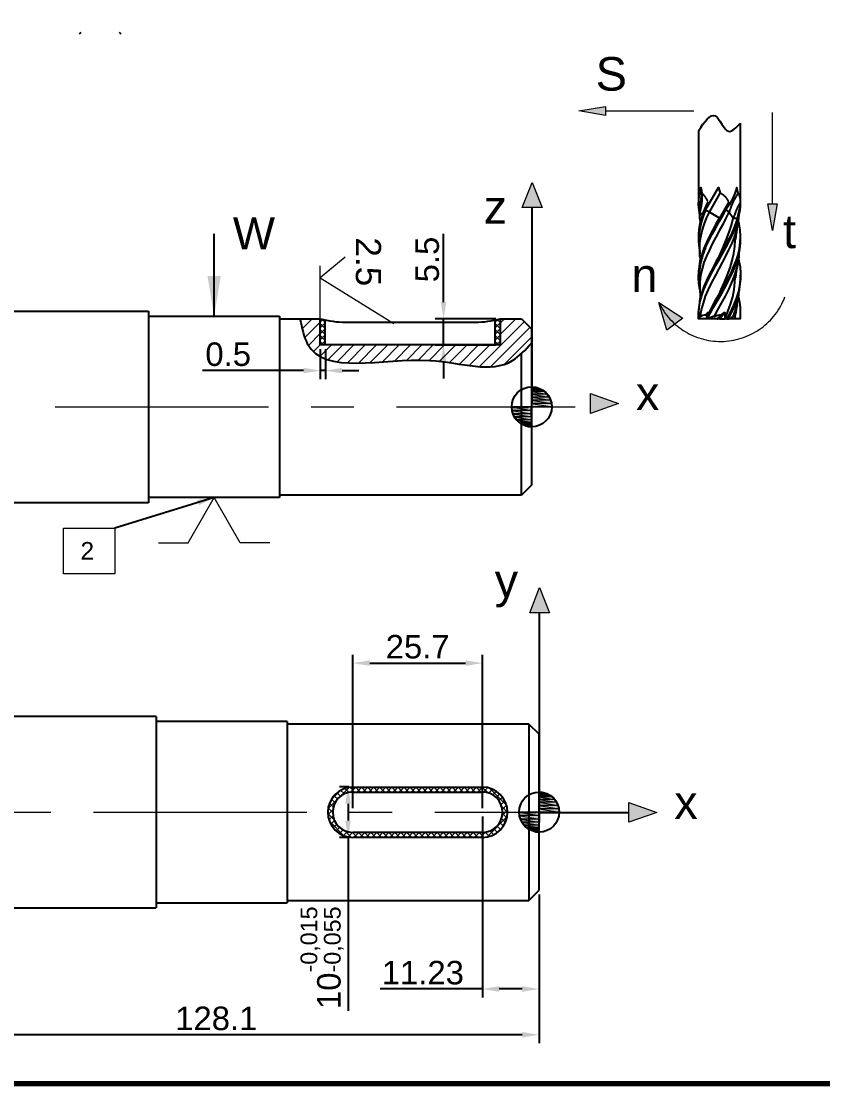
# Model space of a CAD drawing. Header units: inches. Extents: x 12 to 2456, y 1 to 1260.
# Drawn here: x 537.9 to 657.2, y 2.6 to 160.8 of the extents above; entities that cross this region are included whole.
import ezdxf

# ---------------------------------------------------------------- set-up
doc = ezdxf.new("R2010")
doc.units = ezdxf.units.IN
doc.header["$MEASUREMENT"] = 0
doc.linetypes.add('CENTER', pattern=[50.8, 31.75, -6.35, 6.35, -6.35])
for name, color, linetype, lineweight in [('Duong _dam', 7, 'Continuous', 30), ('Duong_dinh_vi', 5, 'Continuous', 15), ('Duong_manh', 3, 'Continuous', 5), ('Duong_manh @ 1', 3, 'Continuous', 5), ('Duong_tam', 3, 'CENTER', 5), ('Khung_ten', 7, 'Continuous', 30), ('Luong_du_gc', 1, 'Continuous', 5)]:
    doc.layers.add(name, color=color, linetype=linetype, lineweight=lineweight)
doc.styles.get("Standard").update_dxf_attribs({"font": 'arial.ttf'})
doc.dimstyles.new('Copy of ISO-25', dxfattribs={"dimtxt": 3.5, "dimasz": 2.5, "dimexe": 1.25, "dimexo": 0.625, "dimtad": 1, "dimtxsty": 'Standard', "dimcen": 2.5, "dimadec": 0, "dimazin": 0, "dimtfac": 1, "dimtmove": 0, "dimatfit": 3, "dimfxl": 1, "dimarcsym": 0})
doc.dimstyles.new('ISO-25', dxfattribs={"dimtxt": 3.5, "dimasz": 2.5, "dimexe": 1.25, "dimexo": 0.625, "dimtad": 1, "dimtxsty": 'Standard', "dimcen": 2.5, "dimadec": 0, "dimazin": 0, "dimtfac": 1, "dimtmove": 0, "dimatfit": 3, "dimfxl": 1, "dimarcsym": 0})
pattern_1 = [(45, (-1383.0375, 768.36925), (-0.4490128, 0.4490128), []), (135, (-1383.0375, 768.36925), (-0.4490128, -0.4490128), [])]

# ---------------------------------------------------------------- blocks, each defined once
blk = doc.blocks.new('*D40')
at = {"layer": 'Defpoints', "color": 0, "transparency": 16777216}
for p in [(582.42, 112.63), (583.17, 112.63), (582.42, 108.82)]:
    blk.add_point(p, dxfattribs=at)
at = {"layer": 'Duong_manh', "color": 0, "lineweight": -2, "transparency": 16777216}
for p, q in [((582.42, 112.01), (582.42, 107.57)), ((583.17, 112.01), (583.17, 107.57)), ((579.92, 108.82), (564.89, 108.82)), ((583.17, 108.82), (582.42, 108.82)), ((585.67, 108.82), (588.17, 108.82))]:
    blk.add_line(p, q, dxfattribs=at)
at = {"layer": 'Duong_manh', "color": 0, "transparency": 16777216}
for points in [[(579.92, 109.24), (579.92, 108.41), (582.42, 108.82)], [(585.67, 109.24), (585.67, 108.41), (583.17, 108.82)]]:
    blk.add_solid(points, dxfattribs=at)
at = {"layer": 'Duong_manh', "color": 0, "transparency": 16777216, "insert": (568.71, 111.24), "char_height": 3.5, "attachment_point": 5}
blk.add_mtext('0.5', dxfattribs=at)
blk = doc.blocks.new('*D42')
at = {"layer": 'Defpoints', "color": 0, "transparency": 16777216}
for p in [(609.2, 116.53), (600.76, 112.63), (609.2, 112.63)]:
    blk.add_point(p, dxfattribs=at)
at = {"layer": 'Duong_manh', "color": 0, "lineweight": -2, "transparency": 16777216}
for p, q in [((600.76, 119.03), (600.76, 129.18)), ((608.57, 116.53), (599.51, 116.53)), ((600.76, 112.63), (600.76, 116.53)), ((608.57, 112.63), (599.51, 112.63)), ((600.76, 110.13), (600.76, 107.63))]:
    blk.add_line(p, q, dxfattribs=at)
at = {"layer": 'Duong_manh', "color": 0, "transparency": 16777216}
for points in [[(600.34, 119.03), (601.18, 119.03), (600.76, 116.53)], [(600.34, 110.13), (601.18, 110.13), (600.76, 112.63)]]:
    blk.add_solid(points, dxfattribs=at)
at = {"layer": 'Duong_manh', "color": 0, "transparency": 16777216, "insert": (598.35, 125.36), "char_height": 3.5, "attachment_point": 5, "rotation": 90}
blk.add_mtext('5.5', dxfattribs=at)
blk = doc.blocks.new('*D43')
at = {"layer": 'Defpoints', "color": 0, "transparency": 16777216}
for p in [(606.55, 43.08), (614.98, 31.45), (606.55, 16.76)]:
    blk.add_point(p, dxfattribs=at)
at = {"layer": 'Duong_manh', "color": 0, "lineweight": -2, "transparency": 16777216}
for p, q in [((606.55, 42.45), (606.55, 15.51)), ((614.98, 30.83), (614.98, 15.51)), ((606.55, 16.76), (591.32, 16.76)), ((612.48, 16.76), (609.05, 16.76))]:
    blk.add_line(p, q, dxfattribs=at)
at = {"layer": 'Duong_manh', "color": 0, "transparency": 16777216}
for points in [[(609.05, 17.18), (609.05, 16.34), (606.55, 16.76)], [(612.48, 17.18), (612.48, 16.34), (614.98, 16.76)]]:
    blk.add_solid(points, dxfattribs=at)
at = {"layer": 'Duong_manh', "color": 0, "transparency": 16777216, "insert": (597.68, 19.17), "char_height": 3.5, "attachment_point": 5}
blk.add_mtext('11.23', dxfattribs=at)
blk = doc.blocks.new('*D44')
at = {"layer": 'Defpoints', "color": 0, "transparency": 16777216}
for p in [(518.9, 43.72), (614.98, 31.45), (518.9, 9.94)]:
    blk.add_point(p, dxfattribs=at)
at = {"layer": 'Duong_manh', "color": 0, "lineweight": -2, "transparency": 16777216}
for p, q in [((518.9, 43.1), (518.9, 8.69)), ((614.98, 30.83), (614.98, 8.69)), ((612.48, 9.94), (521.4, 9.94))]:
    blk.add_line(p, q, dxfattribs=at)
at = {"layer": 'Duong_manh', "color": 0, "transparency": 16777216}
for points in [[(521.4, 10.36), (521.4, 9.53), (518.9, 9.94)], [(612.48, 10.36), (612.48, 9.53), (614.98, 9.94)]]:
    blk.add_solid(points, dxfattribs=at)
at = {"layer": 'Duong_manh', "color": 0, "transparency": 16777216, "insert": (566.94, 12.36), "char_height": 3.5, "attachment_point": 5}
blk.add_mtext('128.1', dxfattribs=at)
blk = doc.blocks.new('*D46')
at = {"layer": 'Defpoints', "color": 0, "transparency": 16777216}
for p in [(606.55, 65.27), (587.27, 43.08), (606.55, 43.08)]:
    blk.add_point(p, dxfattribs=at)
at = {"layer": 'Duong_manh', "color": 0, "lineweight": -2, "transparency": 16777216}
for p, q in [((587.27, 43.7), (587.27, 66.52)), ((606.55, 43.7), (606.55, 66.52)), ((589.77, 65.27), (604.05, 65.27))]:
    blk.add_line(p, q, dxfattribs=at)
at = {"layer": 'Duong_manh', "color": 0, "transparency": 16777216}
for points in [[(589.77, 65.69), (589.77, 64.86), (587.27, 65.27)], [(604.05, 65.69), (604.05, 64.86), (606.55, 65.27)]]:
    blk.add_solid(points, dxfattribs=at)
at = {"layer": 'Duong_manh', "color": 0, "transparency": 16777216, "insert": (596.91, 67.69), "char_height": 3.5, "attachment_point": 5}
blk.add_mtext('25.7', dxfattribs=at)
blk = doc.blocks.new('*D1')
at = {"layer": 'Defpoints', "color": 0, "transparency": 16777216}
for p in [(587.27, 46.83), (586.55, 39.33), (587.27, 39.33)]:
    blk.add_point(p, dxfattribs=at)
at = {"layer": 'Duong_manh', "color": 0, "lineweight": -2, "transparency": 16777216}
for p, q in [((586.65, 46.83), (585.3, 46.83)), ((586.55, 44.33), (586.55, 41.83)), ((586.65, 39.33), (585.3, 39.33)), ((586.55, 39.33), (586.55, 13.53))]:
    blk.add_line(p, q, dxfattribs=at)
at = {"layer": 'Duong_manh', "color": 0, "transparency": 16777216}
for points in [[(586.13, 44.33), (586.96, 44.33), (586.55, 46.83)], [(586.13, 41.83), (586.96, 41.83), (586.55, 39.33)]]:
    blk.add_solid(points, dxfattribs=at)
at = {"layer": 'Duong_manh', "color": 0, "transparency": 16777216, "insert": (582.49, 21.41), "char_height": 3.5, "attachment_point": 5, "rotation": 90}
blk.add_mtext('10{}{\\H0.71x;\\C3;\\S-0,015^ -0,055;}', dxfattribs=at)

msp = doc.modelspace()

# ---------------------------------------------------------------- hatches: boundary and pattern name
h = msp.add_hatch(color=0)
edge = h.paths.add_edge_path()
edge.add_arc((638.803, 132.769), 0.127, 0, 360)
h = msp.add_hatch(color=0)
edge = h.paths.add_edge_path()
edge.add_arc((641.851, 125.911), 0.127, 0, 360)
h = msp.add_hatch(color=0)
edge = h.paths.add_edge_path()
edge.add_arc((641.851, 120.239), 0.127, 0, 360)
h = msp.add_hatch(color=0)
edge = h.paths.add_edge_path()
edge.add_arc((641.851, 120.239), 0.127, 0, 360)
h = msp.add_hatch(color=0)
edge = h.paths.add_edge_path()
edge.add_arc((638.76, 116.513), 0.127, 0, 360)
at = {"layer": 'Duong _dam'}
h = msp.add_hatch(color=0, dxfattribs=at)
h.dxf.hatch_style = 2
h.paths.add_polyline_path([(615.067, 76.507), (616.549, 72.782), (613.585, 72.782)])
h = msp.add_hatch(color=0, dxfattribs=at)
h.dxf.hatch_style = 2
h.paths.add_polyline_path([(632.518, 43.054), (628.327, 41.573), (628.327, 44.536)])
at = {"layer": 'Duong_manh', "lineweight": 0}
h = msp.add_hatch(color=0, dxfattribs=at)
h.dxf.hatch_style = 2
h.paths.add_polyline_path([(624.865, 146.823), (620.885, 147.5), (624.865, 148.135)])
h = msp.add_hatch(color=0, dxfattribs=at)
h.dxf.hatch_style = 2
h.paths.add_polyline_path([(613.962, 136.841), (615.444, 133.116), (612.481, 133.116)])
h = msp.add_hatch(color=0, dxfattribs=at)
h.dxf.hatch_style = 2
h.paths.add_polyline_path([(650.402, 133.658), (649.725, 129.679), (649.047, 133.658)])
h = msp.add_hatch(color=0, dxfattribs=at)
h.dxf.hatch_style = 2
h.paths.add_polyline_path([(632.791, 118.969), (636.39, 116.64), (634.019, 114.82)])
at = {"layer": 'Duong_manh'}
h = msp.add_hatch(dxfattribs=at)
h.set_pattern_fill('ANSI31', color=3, scale=0.375)
h.set_pattern_definition([(45, (-1517.1883, -215.5795), (-0.841899, 0.841899), [])])
edge = h.paths.add_edge_path()
edge.add_spline(control_points=[(526.12, 113.784), (527.294, 114.984), (528.409, 116.322), (529.525, 117.66)], knot_values=[66.3917368, 66.3917368, 66.3917368, 66.3917368, 73.0748887, 73.0748887, 73.0748887, 73.0748887], degree=3, periodic=0)
edge.add_line((529.525, 117.66), (526.12, 117.66))
edge.add_line((526.12, 117.66), (526.12, 118.41))
edge.add_line((526.12, 118.41), (522.249, 118.41))
edge.add_line((522.249, 118.41), (522.285, 118.379))
edge.add_line((522.285, 118.379), (522.249, 118.36))
edge.add_line((522.249, 118.36), (522.249, 114.36))
edge.add_line((522.249, 114.36), (486.342, 114.36))
edge.add_line((486.342, 114.36), (486.342, 118.36))
edge.add_line((486.342, 118.36), (486.249, 118.41))
edge.add_line((486.249, 118.41), (481.87, 118.41))
edge.add_line((481.87, 118.41), (481.87, 117.66))
edge.add_line((481.87, 117.66), (480.095, 117.66))
edge.add_spline(control_points=[(480.095, 117.66), (480.675, 116.803), (481.255, 115.946), (481.87, 115.15)], knot_values=[0, 0, 0, 0, 3.9637256, 3.9637256, 3.9637256, 3.9637256], degree=3, periodic=0)
edge.add_spline(control_points=[(481.87, 115.15), (482.597, 114.21), (486.152, 110.288), (501.481, 110.228), (517.652, 106.138), (525.138, 112.78), (526.12, 113.784)], knot_values=[3.9637256, 3.9637256, 3.9637256, 3.9637256, 8.6446508, 25.4343204, 60.7981274, 66.3917368, 66.3917368, 66.3917368, 66.3917368], degree=3, periodic=0)
edge = h.paths.add_edge_path()
edge.add_line((582.417, 116.535), (579.394, 116.535))
edge.add_spline(control_points=[(579.394, 116.535), (579.673, 115.195), (581.291, 107.449), (597.18, 112.601), (608.404, 108.088), (611.941, 110.978), (612.37, 111.379)], knot_values=[0, 0, 0, 0, 5.1297189, 29.6634186, 46.0911907, 48.4294779, 48.4294779, 48.4294779, 48.4294779], degree=3, periodic=0)
edge.add_spline(control_points=[(612.37, 111.379), (612.881, 111.856), (613.376, 112.39), (613.87, 112.925)], knot_values=[48.4294779, 48.4294779, 48.4294779, 48.4294779, 51.2092772, 51.2092772, 51.2092772, 51.2092772], degree=3, periodic=0)
edge.add_line((613.87, 112.925), (613.87, 115.035))
edge.add_line((613.87, 115.035), (612.37, 116.535))
edge.add_line((612.37, 116.535), (609.195, 116.535))
edge.add_line((609.195, 116.535), (609.195, 112.635))
edge.add_line((609.195, 112.635), (582.417, 112.635))
edge.add_line((582.417, 112.635), (582.417, 116.535))
h = msp.add_hatch(color=0, dxfattribs=at)
h.dxf.hatch_style = 2
h.paths.add_polyline_path([(613.87, 106.415), (614.378, 106.373), (613.87, 106.373)])
h = msp.add_hatch(color=0, dxfattribs=at)
h.paths.add_polyline_path([(614.378, 106.373), (613.87, 106.373), (614.886, 106.204)])
h.paths.add_polyline_path([(613.87, 106.373), (614.886, 106.204), (613.87, 106.204)])
h = msp.add_hatch(color=0, dxfattribs=at)
h.paths.add_polyline_path([(614.886, 106.204), (613.87, 106.204), (615.352, 105.992)])
h.paths.add_polyline_path([(613.87, 106.204), (615.352, 105.992), (613.87, 105.992)])
h = msp.add_hatch(color=0, dxfattribs=at)
h.paths.add_polyline_path([(615.352, 105.992), (613.87, 105.992), (615.775, 105.696)])
h.paths.add_polyline_path([(613.87, 105.992), (615.775, 105.696), (613.87, 105.696)])
h = msp.add_hatch(color=0, dxfattribs=at)
h.paths.add_polyline_path([(615.775, 105.696), (613.87, 105.696), (616.156, 105.315)])
h.paths.add_polyline_path([(613.87, 105.696), (616.156, 105.315), (613.87, 105.315)])
h = msp.add_hatch(color=0, dxfattribs=at)
h.paths.add_polyline_path([(616.156, 105.315), (613.87, 105.315), (616.453, 104.891)])
h.paths.add_polyline_path([(613.87, 105.315), (616.453, 104.891), (613.87, 104.891)])
h = msp.add_hatch(color=0, dxfattribs=at)
h.paths.add_polyline_path([(616.453, 104.891), (613.87, 104.891), (616.664, 104.426)])
h.paths.add_polyline_path([(613.87, 104.891), (616.664, 104.426), (613.87, 104.426)])
h = msp.add_hatch(color=0, dxfattribs=at)
h.paths.add_polyline_path([(616.664, 104.426), (613.87, 104.426), (616.834, 103.918)])
h.paths.add_polyline_path([(613.87, 104.426), (616.834, 103.918), (613.87, 103.918)])
at = {"layer": 'Duong_manh', "lineweight": 0}
h = msp.add_hatch(color=0, dxfattribs=at)
h.dxf.hatch_style = 2
h.paths.add_polyline_path([(626.812, 103.918), (622.621, 102.436), (622.621, 105.399)])
at = {"layer": 'Duong_manh'}
h = msp.add_hatch(color=0, dxfattribs=at)
h.paths.add_polyline_path([(613.87, 103.41), (610.865, 103.41), (613.87, 102.902)])
h.paths.add_polyline_path([(610.865, 103.41), (613.87, 102.902), (610.907, 102.902)])
h = msp.add_hatch(color=0, dxfattribs=at)
h.paths.add_polyline_path([(613.87, 102.902), (610.907, 102.902), (613.87, 102.394)])
h.paths.add_polyline_path([(610.907, 102.902), (613.87, 102.394), (611.076, 102.394)])
h = msp.add_hatch(color=0, dxfattribs=at)
h.paths.add_polyline_path([(616.834, 103.918), (613.87, 103.918), (616.876, 103.41)])
h.paths.add_polyline_path([(613.87, 103.918), (616.876, 103.41), (613.87, 103.41)])
h = msp.add_hatch(color=0, dxfattribs=at)
h.paths.add_polyline_path([(613.87, 102.394), (611.076, 102.394), (613.87, 101.928)])
h.paths.add_polyline_path([(611.076, 102.394), (613.87, 101.928), (611.288, 101.928)])
h = msp.add_hatch(color=0, dxfattribs=at)
h.paths.add_polyline_path([(613.87, 101.928), (611.288, 101.928), (613.87, 101.505)])
h.paths.add_polyline_path([(611.288, 101.928), (613.87, 101.505), (611.584, 101.505)])
h = msp.add_hatch(color=0, dxfattribs=at)
h.paths.add_polyline_path([(613.87, 101.505), (611.584, 101.505), (613.87, 101.124)])
h.paths.add_polyline_path([(611.584, 101.505), (613.87, 101.124), (611.923, 101.124)])
h = msp.add_hatch(color=0, dxfattribs=at)
h.paths.add_polyline_path([(613.87, 101.124), (611.923, 101.124), (613.87, 100.827)])
h.paths.add_polyline_path([(611.923, 101.124), (613.87, 100.827), (612.389, 100.827)])
h = msp.add_hatch(color=0, dxfattribs=at)
h.paths.add_polyline_path([(613.87, 100.827), (612.389, 100.827), (613.87, 100.616)])
h.paths.add_polyline_path([(612.389, 100.827), (613.87, 100.616), (612.854, 100.616)])
h = msp.add_hatch(color=0, dxfattribs=at)
h.paths.add_polyline_path([(612.854, 100.616), (613.362, 100.446), (613.87, 100.446)])
h.paths.add_polyline_path([(613.362, 100.446), (613.87, 100.446), (613.87, 100.404)])
h = msp.add_hatch(color=0, dxfattribs=at)
h.dxf.hatch_style = 2
h.paths.add_polyline_path([(612.854, 100.616), (613.87, 100.616), (613.87, 100.446)])
h = msp.add_hatch(color=0, dxfattribs=at)
h.dxf.hatch_style = 2
h.paths.add_polyline_path([(614.975, 46.081), (615.483, 46.039), (614.975, 46.039)])
h = msp.add_hatch(color=0, dxfattribs=at)
h.paths.add_polyline_path([(615.483, 46.039), (614.975, 46.039), (615.991, 45.869)])
h.paths.add_polyline_path([(614.975, 46.039), (615.991, 45.869), (614.975, 45.869)])
h = msp.add_hatch(color=0, dxfattribs=at)
h.paths.add_polyline_path([(615.991, 45.869), (614.975, 45.869), (616.457, 45.658)])
h.paths.add_polyline_path([(614.975, 45.869), (616.457, 45.658), (614.975, 45.658)])
h = msp.add_hatch(color=0, dxfattribs=at)
h.paths.add_polyline_path([(616.457, 45.658), (614.975, 45.658), (616.88, 45.361)])
h.paths.add_polyline_path([(614.975, 45.658), (616.88, 45.361), (614.975, 45.361)])
h = msp.add_hatch(color=0, dxfattribs=at)
h.paths.add_polyline_path([(616.88, 45.361), (614.975, 45.361), (617.261, 44.98)])
h.paths.add_polyline_path([(614.975, 45.361), (617.261, 44.98), (614.975, 44.98)])
h = msp.add_hatch(color=0, dxfattribs=at)
h.paths.add_polyline_path([(617.261, 44.98), (614.975, 44.98), (617.557, 44.557)])
h.paths.add_polyline_path([(614.975, 44.98), (617.557, 44.557), (614.975, 44.557)])
h = msp.add_hatch(color=0, dxfattribs=at)
h.paths.add_polyline_path([(617.557, 44.557), (614.975, 44.557), (617.769, 44.091)])
h.paths.add_polyline_path([(614.975, 44.557), (617.769, 44.091), (614.975, 44.091)])
h = msp.add_hatch(color=0, dxfattribs=at)
h.paths.add_polyline_path([(614.975, 43.075), (611.969, 43.075), (614.975, 42.567)])
h.paths.add_polyline_path([(611.969, 43.075), (614.975, 42.567), (612.012, 42.567)])
h = msp.add_hatch(color=0, dxfattribs=at)
h.paths.add_polyline_path([(617.769, 44.091), (614.975, 44.091), (617.938, 43.583)])
h.paths.add_polyline_path([(614.975, 44.091), (617.938, 43.583), (614.975, 43.583)])
h = msp.add_hatch(color=0, dxfattribs=at)
h.paths.add_polyline_path([(617.938, 43.583), (614.975, 43.583), (617.981, 43.075)])
h.paths.add_polyline_path([(614.975, 43.583), (617.981, 43.075), (614.975, 43.075)])
h = msp.add_hatch(color=0, dxfattribs=at)
h.paths.add_polyline_path([(614.975, 42.567), (612.012, 42.567), (614.975, 42.059)])
h.paths.add_polyline_path([(612.012, 42.567), (614.975, 42.059), (612.181, 42.059)])
h = msp.add_hatch(color=0, dxfattribs=at)
h.paths.add_polyline_path([(614.975, 42.059), (612.181, 42.059), (614.975, 41.594)])
h.paths.add_polyline_path([(612.181, 42.059), (614.975, 41.594), (612.393, 41.594)])
h = msp.add_hatch(color=0, dxfattribs=at)
h.paths.add_polyline_path([(614.975, 41.594), (612.393, 41.594), (614.975, 41.17)])
h.paths.add_polyline_path([(612.393, 41.594), (614.975, 41.17), (612.689, 41.17)])
h = msp.add_hatch(color=0, dxfattribs=at)
h.paths.add_polyline_path([(614.975, 41.17), (612.689, 41.17), (614.975, 40.789)])
h.paths.add_polyline_path([(612.689, 41.17), (614.975, 40.789), (613.028, 40.789)])
h = msp.add_hatch(color=0, dxfattribs=at)
h.paths.add_polyline_path([(614.975, 40.789), (613.028, 40.789), (614.975, 40.493)])
h.paths.add_polyline_path([(613.028, 40.789), (614.975, 40.493), (613.493, 40.493)])
h = msp.add_hatch(color=0, dxfattribs=at)
h.paths.add_polyline_path([(614.975, 40.493), (613.493, 40.493), (614.975, 40.281)])
h.paths.add_polyline_path([(613.493, 40.493), (614.975, 40.281), (613.959, 40.281)])
h = msp.add_hatch(color=0, dxfattribs=at)
h.paths.add_polyline_path([(613.959, 40.281), (614.467, 40.112), (614.975, 40.112)])
h.paths.add_polyline_path([(614.467, 40.112), (614.975, 40.112), (614.975, 40.07)])
h = msp.add_hatch(color=0, dxfattribs=at)
h.dxf.hatch_style = 2
h.paths.add_polyline_path([(613.959, 40.281), (614.975, 40.281), (614.975, 40.112)])
at = {"layer": 'Luong_du_gc'}
h = msp.add_hatch(dxfattribs=at)
h.set_pattern_fill('ANSI37', color=1, scale=0.2)
h.set_pattern_definition(pattern_1)
h.paths.add_polyline_path([(609.195, 116.535, -0.0129425), (608.445, 116.352), (608.445, 112.635), (609.195, 112.635)])
h.paths.add_polyline_path([(583.167, 116.359, -0.0119362), (582.417, 116.535), (582.417, 112.635), (583.167, 112.635)])
h = msp.add_hatch(dxfattribs=at)
h.set_pattern_fill('ANSI37', color=1, scale=0.2)
h.set_pattern_definition(pattern_1)
h.paths.add_polyline_path([(518.897, 48.222), (491.9, 48.222, 0.4569157), (487.446, 43.075), (488.206, 43.075, -0.0072855), (488.189, 43.183, -0.4568718), (491.9, 47.472), (518.898, 47.472, -0.457085), (522.611, 43.183, -0.0072555), (522.594, 43.075), (523.353, 43.075, 0.4570773)])
h.paths.add_polyline_path([(523.353, 43.075), (522.594, 43.075, -0.3641388), (518.9, 39.972), (491.903, 39.972, -0.3643453), (488.206, 43.075), (487.446, 43.075, 0.3726108), (491.903, 39.222), (518.9, 39.222, 0.3724212)])
h.paths.add_polyline_path([(606.55, 46.825), (587.272, 46.825, 0.4142136), (583.522, 43.075), (584.272, 43.075, -0.4142136), (587.272, 46.075), (606.55, 46.075, -0.4142136), (609.55, 43.075), (610.3, 43.075, 0.4142136)])
h.paths.add_polyline_path([(584.272, 43.075), (583.522, 43.075, 0.4142136), (587.272, 39.325), (606.55, 39.325, 0.4142136), (610.3, 43.075), (609.55, 43.075, -0.4142136), (606.55, 40.075), (587.272, 40.075, -0.4142136)])

# ---------------------------------------------------------------- linework, layer by layer
at = {"color": 0, "lineweight": 25}
for points in [[(546.802, 159.156), (546.548, 158.902)], [(552.771, 158.902), (552.517, 159.156)], [(644.941, 133.658), (644.941, 145.66)], [(638.718, 144.54), (638.718, 133.658)], [(638.803, 132.769), (638.718, 133.489), (638.76, 134.293), (638.845, 135.182), (639.057, 136.071), (639.141, 135.648), (639.184, 135.225)], [(638.812, 132.767), (638.842, 132.868), (638.87, 132.968), (638.897, 133.069), (638.922, 133.171), (638.946, 133.273), (638.969, 133.375), (638.99, 133.477), (639.01, 133.579), (639.029, 133.682), (639.046, 133.785), (639.062, 133.888), (639.076, 133.991), (639.089, 134.095), (639.1, 134.198), (639.11, 134.302), (639.119, 134.406), (639.126, 134.51), (639.132, 134.614), (639.136, 134.718), (639.139, 134.822), (639.141, 134.926), (639.141, 135.03), (639.14, 135.135), (639.137, 135.239), (639.133, 135.343), (639.128, 135.448), (639.121, 135.552), (639.113, 135.656), (639.103, 135.76), (639.092, 135.864), (639.079, 135.968), (639.065, 136.072)], [(639.734, 132.769), (641.681, 136.071), (641.851, 135.563), (641.935, 135.225)], [(644.518, 131.542), (644.729, 132.388), (644.899, 133.193), (644.941, 133.955), (644.941, 134.209), (644.899, 134.59), (644.814, 134.928), (644.687, 135.098), (644.602, 135.225), (644.518, 135.648), (644.433, 136.071), (644.137, 135.182), (643.713, 134.293), (643.29, 133.489), (642.782, 132.769)], [(638.945, 132.441), (638.97, 132.527), (638.994, 132.613), (639.017, 132.699), (639.039, 132.785), (639.06, 132.872), (639.08, 132.959), (639.099, 133.046), (639.117, 133.133), (639.134, 133.22), (639.15, 133.308), (639.165, 133.396), (639.179, 133.483), (639.192, 133.571), (639.204, 133.66), (639.215, 133.748), (639.225, 133.836), (639.234, 133.925), (639.242, 134.013), (639.249, 134.102), (639.254, 134.191), (639.259, 134.28), (639.263, 134.369), (639.266, 134.457), (639.268, 134.546), (639.268, 134.636), (639.268, 134.725), (639.267, 134.814), (639.264, 134.903), (639.261, 134.992), (639.256, 135.081), (639.251, 135.17), (639.244, 135.259)], [(640.127, 133.979), (640.106, 134.025), (640.084, 134.07), (640.062, 134.115), (640.039, 134.159), (640.016, 134.203), (639.993, 134.247), (639.968, 134.291), (639.944, 134.334), (639.918, 134.377), (639.893, 134.419), (639.866, 134.462), (639.839, 134.504), (639.812, 134.545), (639.784, 134.586), (639.756, 134.627), (639.727, 134.668), (639.698, 134.708), (639.668, 134.748), (639.638, 134.788), (639.607, 134.827), (639.576, 134.865), (639.544, 134.904), (639.512, 134.942), (639.479, 134.979), (639.446, 135.017), (639.413, 135.053), (639.378, 135.09), (639.344, 135.126), (639.309, 135.162), (639.274, 135.197), (639.238, 135.232), (639.201, 135.266)], [(639.734, 132.769), (640.327, 132.431), (641.935, 135.225)], [(643.224, 133.958), (643.198, 134.011), (643.17, 134.062), (643.142, 134.113), (643.113, 134.164), (643.083, 134.213), (643.052, 134.263), (643.019, 134.311), (642.986, 134.358), (642.952, 134.405), (642.917, 134.451), (642.881, 134.497), (642.844, 134.541), (642.806, 134.585), (642.767, 134.628), (642.728, 134.67), (642.687, 134.711), (642.646, 134.751), (642.604, 134.791), (642.561, 134.829), (642.517, 134.867), (642.473, 134.904), (642.427, 134.94), (642.381, 134.975), (642.334, 135.009), (642.287, 135.042), (642.238, 135.074), (642.189, 135.105), (642.139, 135.135), (642.089, 135.165), (642.038, 135.193), (641.986, 135.22), (641.934, 135.246)], [(644.613, 135.287), (644.558, 135.206), (644.505, 135.124), (644.452, 135.042), (644.4, 134.959), (644.349, 134.876), (644.299, 134.792), (644.25, 134.708), (644.201, 134.623), (644.153, 134.538), (644.106, 134.453), (644.06, 134.367), (644.015, 134.28), (643.97, 134.193), (643.927, 134.106), (643.884, 134.019), (643.842, 133.931), (643.801, 133.842), (643.76, 133.753), (643.721, 133.664), (643.682, 133.575), (643.644, 133.485), (643.608, 133.394), (643.572, 133.304), (643.536, 133.213), (643.502, 133.121), (643.469, 133.029), (643.436, 132.937), (643.404, 132.845), (643.374, 132.752), (643.344, 132.659), (643.315, 132.566), (643.286, 132.472)], [(640.115, 133.955), (639.734, 133.193), (639.395, 132.388), (639.141, 131.542)], [(643.205, 133.955), (641.851, 131.542)], [(644.973, 133.956), (644.93, 133.885), (644.889, 133.814), (644.847, 133.743), (644.807, 133.672), (644.767, 133.6), (644.727, 133.528), (644.689, 133.455), (644.65, 133.382), (644.613, 133.309), (644.576, 133.236), (644.539, 133.162), (644.503, 133.088), (644.468, 133.014), (644.433, 132.939), (644.399, 132.865), (644.366, 132.789), (644.333, 132.714), (644.301, 132.639), (644.269, 132.563), (644.238, 132.487), (644.208, 132.41), (644.178, 132.334), (644.149, 132.257), (644.12, 132.18), (644.093, 132.102), (644.065, 132.025), (644.039, 131.947), (644.013, 131.869), (643.987, 131.791), (643.962, 131.712), (643.938, 131.633), (643.915, 131.554)], [(644.899, 132.769), (644.941, 133.193), (644.941, 133.658)], [(638.887, 120.831), (638.887, 120.916), (638.76, 121.805), (638.718, 122.694), (638.76, 123.625), (638.93, 124.557), (639.141, 125.488), (639.438, 126.377), (639.819, 127.266), (640.242, 128.197), (640.75, 129.129), (641.3, 130.102), (641.851, 131.076), (642.316, 131.923), (642.782, 132.769), (643.248, 132.431), (642.782, 131.499), (642.316, 130.568), (641.808, 129.637), (641.3, 128.705), (640.792, 127.774), (640.327, 126.8), (639.903, 125.869), (639.522, 124.895), (639.268, 123.964), (639.014, 122.948), (638.93, 121.932), (638.887, 120.916), (638.972, 119.9), (639.014, 119.731)], [(638.76, 116.513), (638.718, 116.513), (638.718, 117.402), (638.803, 118.249), (638.972, 119.138), (639.226, 120.027), (639.522, 120.916), (639.903, 121.805), (640.327, 122.694), (640.792, 123.583), (641.3, 124.514), (641.851, 125.403), (642.316, 126.292), (642.824, 127.181), (643.29, 128.028), (643.713, 128.917), (644.094, 129.806), (644.433, 130.695), (644.687, 131.711), (644.814, 132.261), (644.899, 132.769)], [(639.734, 132.769), (639.395, 131.796), (639.099, 130.864), (638.887, 129.891), (638.76, 128.959), (638.718, 128.028), (638.803, 127.097), (638.845, 126.758)], [(639.132, 131.572), (639.106, 131.486), (639.081, 131.4), (639.056, 131.313), (639.032, 131.227), (639.009, 131.14), (638.987, 131.053), (638.966, 130.966), (638.946, 130.878), (638.926, 130.791), (638.907, 130.703), (638.89, 130.615), (638.873, 130.527), (638.857, 130.439), (638.842, 130.351), (638.827, 130.262), (638.814, 130.173), (638.801, 130.085), (638.79, 129.996), (638.779, 129.907), (638.769, 129.818), (638.76, 129.729), (638.752, 129.639), (638.745, 129.55), (638.738, 129.46), (638.733, 129.371), (638.728, 129.281), (638.724, 129.192), (638.721, 129.102), (638.719, 129.012), (638.718, 128.922), (638.718, 128.832), (638.719, 128.742)], [(641.851, 125.911), (641.978, 126.25), (642.443, 127.308), (642.867, 128.367), (643.29, 129.425), (643.629, 130.483), (643.883, 131.542), (644.518, 131.542), (644.221, 130.653), (643.883, 129.764), (643.459, 128.832), (642.951, 127.901), (642.401, 126.885), (641.851, 125.911), (641.3, 125.022), (640.835, 124.091), (640.327, 123.16), (639.903, 122.228), (639.522, 121.339), (639.184, 120.45), (638.93, 119.519), (638.803, 118.588), (638.76, 118.08), (638.718, 117.572), (638.718, 117.445)], [(641.851, 131.542), (641.3, 130.653), (640.835, 129.764), (640.327, 128.832), (639.903, 127.901), (639.522, 127.012), (639.184, 126.081), (638.93, 125.149), (638.803, 124.26), (638.718, 123.329), (638.718, 123.075)], [(639.773, 132.788), (639.69, 132.609), (639.611, 132.429), (639.535, 132.248), (639.462, 132.065), (639.393, 131.881), (639.327, 131.696), (639.265, 131.511), (639.207, 131.324), (639.152, 131.136), (639.101, 130.947), (639.053, 130.758), (639.009, 130.567), (638.968, 130.376), (638.931, 130.184), (638.898, 129.992), (638.868, 129.799), (638.842, 129.606), (638.819, 129.412), (638.8, 129.217), (638.785, 129.023), (638.773, 128.828), (638.765, 128.632), (638.761, 128.437), (638.76, 128.241), (638.763, 128.045), (638.77, 127.85), (638.781, 127.654), (638.795, 127.458), (638.812, 127.262), (638.834, 127.067), (638.859, 126.871), (638.888, 126.676)], [(638.887, 132.134), (638.845, 132.261), (638.803, 132.769)], [(638.887, 132.431), (638.803, 132.769)], [(638.803, 132.769), (638.845, 132.431)], [(638.845, 132.431), (638.887, 132.177), (638.93, 131.88)], [(639.268, 132.05), (638.887, 132.431)], [(639.014, 125.403), (638.93, 125.869), (638.887, 126.8), (638.93, 127.774), (639.057, 128.705), (639.268, 129.637), (639.565, 130.568), (639.903, 131.499), (640.327, 132.431)], [(639.014, 131.034), (638.93, 131.499), (638.887, 132.431)], [(638.972, 116.852), (639.141, 117.868), (639.438, 118.884), (639.776, 119.9), (640.2, 120.916), (640.708, 121.932), (641.216, 122.948), (641.766, 123.964), (642.274, 124.895), (642.782, 125.869), (643.248, 126.8), (643.713, 127.774), (644.052, 128.705), (644.348, 129.637), (644.602, 130.568), (644.729, 131.499), (644.772, 132.007)], [(641.851, 131.542), (640.327, 132.431)], [(643.883, 131.542), (643.248, 132.431)], [(644.772, 131.88), (644.772, 132.134)], [(640.073, 116.513), (639.861, 116.513), (640.284, 117.445), (640.792, 118.418), (641.3, 119.35), (641.851, 120.239), (642.401, 121.255), (642.994, 122.271), (643.502, 123.244), (643.925, 124.26), (644.306, 125.149), (644.602, 126.081), (644.814, 127.012), (644.899, 127.901), (644.941, 128.832), (644.899, 129.764), (644.772, 130.653), (644.645, 131.034)], [(644.459, 129.904), (644.447, 129.856), (644.435, 129.807), (644.423, 129.758), (644.411, 129.71), (644.4, 129.661), (644.39, 129.612), (644.379, 129.563), (644.369, 129.514), (644.359, 129.465), (644.35, 129.416), (644.341, 129.367), (644.332, 129.318), (644.323, 129.269), (644.315, 129.219), (644.307, 129.17), (644.3, 129.121), (644.293, 129.071), (644.286, 129.022), (644.28, 128.972), (644.273, 128.922), (644.268, 128.873), (644.262, 128.823), (644.257, 128.773), (644.252, 128.724), (644.248, 128.674), (644.244, 128.624), (644.24, 128.574), (644.237, 128.524), (644.234, 128.474), (644.231, 128.424), (644.229, 128.374), (644.226, 128.324)], [(638.718, 128.705), (638.718, 128.24)], [(640.073, 116.513), (640.496, 117.402), (640.962, 118.249), (641.385, 119.011), (641.851, 119.773), (642.316, 120.62), (642.824, 121.509), (643.29, 122.398), (643.713, 123.287), (644.094, 124.176), (644.433, 125.065), (644.687, 125.954), (644.856, 126.885), (644.941, 127.816), (644.941, 128.24)], [(641.851, 120.239), (642.105, 120.874), (642.57, 121.974), (643.036, 123.075), (643.417, 124.133), (643.713, 125.192), (643.967, 126.25), (644.137, 127.308), (644.179, 128.282)], [(644.941, 128.24), (644.941, 128.705)], [(639.799, 127.119), (639.719, 126.943), (639.643, 126.767), (639.569, 126.589), (639.499, 126.411), (639.432, 126.231), (639.369, 126.05), (639.309, 125.868), (639.252, 125.686), (639.199, 125.502), (639.149, 125.318), (639.102, 125.133), (639.059, 124.947), (639.019, 124.76), (638.982, 124.573), (638.949, 124.385), (638.919, 124.197), (638.892, 124.008), (638.869, 123.818), (638.85, 123.629), (638.833, 123.438), (638.821, 123.248), (638.811, 123.057), (638.805, 122.866), (638.803, 122.675), (638.804, 122.484), (638.808, 122.292), (638.816, 122.101), (638.827, 121.91), (638.842, 121.718), (638.86, 121.527), (638.882, 121.336), (638.907, 121.145)], [(638.845, 126.8), (638.887, 126.546), (638.93, 126.208)], [(644.772, 126.208), (644.772, 126.546), (644.814, 126.673)], [(644.729, 126.208), (644.729, 125.827), (644.602, 124.895), (644.348, 123.964), (644.01, 122.948), (643.629, 121.932), (643.163, 120.916), (642.655, 119.9), (642.105, 118.884), (641.554, 117.868), (641.004, 116.852)], [(644.645, 125.403), (644.729, 125.149), (644.899, 124.26), (644.941, 123.329), (644.941, 122.44), (644.814, 121.509), (644.645, 120.577), (644.306, 119.561), (643.925, 118.588), (643.629, 117.91), (643.29, 117.191), (642.909, 116.513), (643.163, 116.513), (643.629, 117.402), (644.01, 118.249), (644.348, 119.138), (644.602, 120.027), (644.814, 120.916), (644.899, 121.805), (644.941, 122.609)], [(644.459, 124.225), (644.447, 124.176), (644.434, 124.128), (644.423, 124.079), (644.411, 124.031), (644.4, 123.982), (644.389, 123.933), (644.379, 123.884), (644.368, 123.835), (644.359, 123.786), (644.349, 123.737), (644.34, 123.688), (644.331, 123.639), (644.323, 123.589), (644.315, 123.54), (644.307, 123.491), (644.299, 123.441), (644.292, 123.392), (644.285, 123.342), (644.279, 123.293), (644.273, 123.243), (644.267, 123.194), (644.262, 123.144), (644.257, 123.094), (644.252, 123.045), (644.248, 122.995), (644.243, 122.945), (644.24, 122.895), (644.236, 122.845), (644.233, 122.795), (644.231, 122.745), (644.228, 122.695), (644.226, 122.645)], [(638.718, 123.075), (638.718, 122.609)], [(642.909, 116.513), (642.655, 116.513), (643.078, 117.614), (643.459, 118.715), (643.798, 119.815), (644.01, 120.874), (644.137, 121.974), (644.179, 122.652)], [(644.941, 122.609), (644.941, 123.075)], [(638.845, 121.128), (638.887, 120.789), (638.93, 120.535)], [(643.864, 116.893), (643.91, 117.003), (643.955, 117.113), (643.998, 117.224), (644.041, 117.335), (644.082, 117.447), (644.122, 117.559), (644.161, 117.671), (644.199, 117.784), (644.235, 117.897), (644.27, 118.01), (644.305, 118.124), (644.338, 118.238), (644.369, 118.352), (644.4, 118.467), (644.429, 118.582), (644.458, 118.697), (644.485, 118.813), (644.51, 118.928), (644.535, 119.045), (644.558, 119.161), (644.581, 119.277), (644.602, 119.394), (644.621, 119.511), (644.64, 119.629), (644.657, 119.746), (644.673, 119.864), (644.688, 119.982), (644.702, 120.1), (644.715, 120.218), (644.726, 120.337), (644.736, 120.455), (644.745, 120.574)], [(644.772, 120.535), (644.772, 120.789), (644.772, 120.831)], [(644.935, 116.532), (644.945, 116.633), (644.954, 116.734), (644.961, 116.835), (644.968, 116.937), (644.973, 117.038), (644.977, 117.14), (644.981, 117.241), (644.982, 117.342), (644.983, 117.444), (644.983, 117.545), (644.981, 117.646), (644.979, 117.748), (644.975, 117.849), (644.97, 117.95), (644.964, 118.051), (644.957, 118.152), (644.949, 118.253), (644.94, 118.354), (644.929, 118.455), (644.917, 118.556), (644.905, 118.656), (644.891, 118.756), (644.876, 118.857), (644.859, 118.957), (644.842, 119.057), (644.824, 119.157), (644.804, 119.256), (644.784, 119.355), (644.762, 119.455), (644.739, 119.554), (644.715, 119.652), (644.69, 119.751)], [(638.718, 117.445), (638.718, 116.937)], [(640.284, 117.402), (640.073, 117.402), (639.776, 117.148), (639.353, 117.021), (638.972, 116.852)], [(639.776, 117.148), (640.073, 116.979)], [(640.242, 117.318), (640.073, 117.402)], [(642.105, 117.148), (641.47, 116.513), (640.115, 116.513)], [(642.443, 117.402), (642.105, 117.148), (641.554, 117.021), (641.004, 116.852)], [(641.47, 116.513), (641.554, 116.513), (641.639, 116.556), (642.443, 117.402)], [(642.697, 117.402), (641.851, 116.513), (641.639, 116.556)], [(642.655, 116.513), (642.697, 117.402), (642.443, 117.402)], [(643.894, 116.896), (643.907, 116.904), (643.919, 116.912), (643.932, 116.921), (643.944, 116.93), (643.956, 116.939), (643.968, 116.948), (643.98, 116.957), (643.992, 116.966), (644.003, 116.976), (644.015, 116.986), (644.026, 116.996), (644.037, 117.006), (644.048, 117.016), (644.059, 117.026), (644.07, 117.037), (644.081, 117.047), (644.091, 117.058), (644.101, 117.069), (644.111, 117.08), (644.121, 117.091), (644.131, 117.103), (644.141, 117.114), (644.151, 117.126), (644.16, 117.137), (644.169, 117.149), (644.178, 117.161), (644.187, 117.174), (644.196, 117.186), (644.204, 117.198), (644.213, 117.211), (644.221, 117.223), (644.229, 117.236)], [(644.179, 116.513), (644.221, 117.402)], [(644.221, 117.36), (644.179, 117.191)], [(644.456, 118.597), (644.446, 118.56), (644.437, 118.523), (644.427, 118.485), (644.418, 118.448), (644.409, 118.411), (644.401, 118.373), (644.392, 118.336), (644.384, 118.299), (644.376, 118.261), (644.368, 118.224), (644.36, 118.186), (644.353, 118.148), (644.346, 118.111), (644.339, 118.073), (644.332, 118.035), (644.325, 117.997), (644.319, 117.96), (644.312, 117.922), (644.306, 117.884), (644.301, 117.846), (644.295, 117.808), (644.29, 117.77), (644.284, 117.732), (644.279, 117.694), (644.275, 117.656), (644.27, 117.618), (644.266, 117.58), (644.261, 117.542), (644.257, 117.503), (644.254, 117.465), (644.25, 117.427), (644.247, 117.389)], [(644.941, 116.937), (644.941, 117.445)], [(639.861, 116.513), (638.76, 116.513)], [(638.999, 116.905), (638.981, 116.886), (638.964, 116.867), (638.948, 116.847), (638.94, 116.837), (638.932, 116.826), (638.924, 116.816), (638.916, 116.806), (638.909, 116.795), (638.901, 116.785), (638.894, 116.774), (638.887, 116.763), (638.88, 116.752), (638.873, 116.741), (638.866, 116.73), (638.86, 116.719), (638.853, 116.708), (638.847, 116.697), (638.841, 116.686), (638.835, 116.674), (638.829, 116.663), (638.823, 116.651), (638.818, 116.64), (638.812, 116.628), (638.807, 116.616), (638.802, 116.604), (638.797, 116.592), (638.792, 116.58), (638.787, 116.568), (638.783, 116.556)], [(640.115, 116.513), (640.073, 116.513)], [(641.032, 116.916), (641.004, 116.906), (640.977, 116.895), (640.949, 116.885), (640.921, 116.874), (640.894, 116.864), (640.866, 116.853), (640.839, 116.843), (640.811, 116.832), (640.783, 116.821), (640.756, 116.811), (640.728, 116.8), (640.701, 116.789), (640.673, 116.778), (640.646, 116.767), (640.619, 116.756), (640.591, 116.745), (640.564, 116.734), (640.536, 116.723), (640.509, 116.712), (640.482, 116.701), (640.454, 116.69), (640.427, 116.678), (640.4, 116.667), (640.372, 116.656), (640.345, 116.644), (640.318, 116.633), (640.291, 116.622), (640.263, 116.61), (640.236, 116.599), (640.209, 116.587), (640.182, 116.575), (640.155, 116.564)], [(641.851, 116.513), (641.554, 116.513)], [(641.851, 116.513), (641.639, 116.556)], [(641.851, 116.513), (642.655, 116.513)], [(643.205, 116.513), (643.163, 116.513)], [(644.179, 116.513), (643.205, 116.513)], [(643.232, 116.523), (643.253, 116.534), (643.274, 116.545), (643.295, 116.555), (643.316, 116.566), (643.336, 116.577), (643.357, 116.587), (643.378, 116.598), (643.399, 116.609), (643.42, 116.62), (643.44, 116.631), (643.461, 116.642), (643.482, 116.653), (643.502, 116.663), (643.523, 116.674), (643.544, 116.685), (643.565, 116.696), (643.585, 116.708), (643.606, 116.719), (643.626, 116.73), (643.647, 116.741), (643.668, 116.752), (643.688, 116.763), (643.709, 116.774), (643.729, 116.786), (643.75, 116.797), (643.77, 116.808), (643.791, 116.82), (643.811, 116.831), (643.832, 116.842), (643.852, 116.854), (643.873, 116.865), (643.893, 116.877)], [(644.899, 116.513), (644.179, 116.513)], [(644.941, 116.513), (644.899, 116.513)], [(644.941, 116.513), (644.941, 116.937)]]:
    msp.add_lwpolyline(points, dxfattribs=at)
msp.add_spline([(638.718, 144.54), (641.215, 146.745), (643.197, 144.45), (644.941, 145.66)], degree=3, dxfattribs=at)
at = {"layer": 'Duong _dam', "color": 0, "linetype": 'Continuous', "lineweight": 25}
for p, q in [((526.12, 117.66), (556.87, 117.66)), ((556.87, 117.66), (556.87, 89.16)), ((556.87, 117.66), (556.87, 116.91)), ((556.87, 116.91), (576.37, 116.91)), ((576.37, 116.91), (576.37, 89.91)), ((576.37, 116.91), (576.37, 116.535)), ((576.37, 116.535), (582.417, 116.535)), ((582.417, 112.635), (582.417, 116.535)), ((583.167, 112.635), (583.167, 116.359)), ((586.203, 116.018), (605.481, 116.018)), ((608.445, 112.635), (608.445, 116.352)), ((609.195, 116.535), (609.195, 112.635)), ((609.195, 116.535), (612.37, 116.535)), ((612.37, 116.535), (613.87, 115.035)), ((613.87, 115.035), (613.87, 91.785)), ((609.195, 112.635), (582.417, 112.635)), ((612.37, 90.285), (612.37, 111.379)), ((613.87, 91.785), (612.37, 90.285)), ((612.37, 90.285), (576.37, 90.285)), ((556.87, 89.16), (526.12, 89.16)), ((576.37, 89.91), (556.87, 89.91)), ((557.975, 57.325), (527.225, 57.325)), ((557.975, 57.325), (557.975, 43.075)), ((577.475, 56.575), (557.975, 56.575)), ((577.475, 56.575), (577.475, 43.075)), ((613.475, 56.2), (577.475, 56.2)), ((614.975, 54.7), (613.475, 56.2)), ((613.475, 56.2), (613.475, 43.075)), ((614.975, 31.45), (614.975, 54.7)), ((587.272, 46.825), (606.55, 46.825)), ((587.272, 46.075), (606.55, 46.075)), ((557.975, 43.075), (557.975, 28.825)), ((577.475, 43.075), (577.475, 29.575)), ((613.475, 43.075), (613.475, 29.95)), ((606.55, 40.075), (587.272, 40.075)), ((606.55, 39.325), (587.272, 39.325)), ((613.475, 29.95), (614.975, 31.45)), ((527.225, 28.825), (557.975, 28.825)), ((557.975, 29.575), (577.475, 29.575)), ((577.475, 29.95), (613.475, 29.95))]:
    msp.add_line(p, q, dxfattribs=at)
at = {"layer": 'Duong _dam', "color": 0}
for points in [[(613.87, 103.41), (613.87, 101.928)], [(613.87, 103.41), (613.87, 101.928)], [(614.975, 43.075), (614.975, 41.594)], [(614.975, 43.075), (614.975, 41.594)]]:
    msp.add_lwpolyline(points, dxfattribs=at)
at = {"layer": 'Duong _dam', "color": 0, "lineweight": 0}
for points in [[(615.067, 76.507), (616.549, 72.782), (613.585, 72.782)], [(632.518, 43.054), (628.327, 41.573), (628.327, 44.536)]]:
    msp.add_lwpolyline(points, close=True, dxfattribs=at)
at = {"layer": 'Duong _dam', "color": 0, "linetype": 'Continuous', "lineweight": 25}
for centre, radius, start, end in [((586.477, 132.153), 16.137, 255.42914, 269.02871), ((605.3, 130.928), 14.911, 270.69803, 285.14353), ((587.272, 43.075), 3.75, 90, 180), ((587.272, 43.075), 3, 90, 180), ((606.55, 43.075), 3.75, 0, 90), ((606.55, 43.075), 3, 0, 90), ((587.272, 43.075), 3.75, 180, 270), ((587.272, 43.075), 3, 180, 270), ((606.55, 43.075), 3.75, 270, 360), ((606.55, 43.075), 3, 270, 360)]:
    msp.add_arc(centre, radius, start, end, dxfattribs=at)
msp.add_spline([(579.394, 116.535), (580.49, 112.847), (598.718, 110.333), (611.039, 110.333), (613.87, 112.925)], degree=3, dxfattribs=at)
at = {"layer": 'Duong_dinh_vi', "color": 5}
msp.add_line((556.87, 89.91), (576.37, 89.91), dxfattribs=at)
at = {"layer": 'Duong_manh', "color": 0, "lineweight": 25}
for p, q in [((613.962, 103.918), (613.962, 133.116)), ((615.067, 43.583), (615.067, 72.782))]:
    msp.add_line(p, q, dxfattribs=at)
at = {"layer": 'Duong_manh', "color": 0}
for p, q in [((582.417, 116.668), (582.417, 124.445)), ((582.417, 112.635), (583.167, 112.635))]:
    msp.add_line(p, q, dxfattribs=at)
at = {"layer": 'Duong_manh', "color": 5}
for p, q in [((562.757, 83.189), (566.62, 89.91)), ((570.484, 83.189), (566.62, 89.91)), ((558.321, 83.189), (562.757, 83.189)), ((574.92, 83.189), (570.484, 83.189))]:
    msp.add_line(p, q, dxfattribs=at)
at = {"layer": 'Duong_manh', "color": 0, "lineweight": 0}
for points in [[(624.865, 146.823), (620.885, 147.5), (624.865, 148.135)], [(613.962, 136.841), (615.444, 133.116), (612.481, 133.116)], [(650.402, 133.658), (649.725, 129.679), (649.047, 133.658)], [(632.791, 118.969), (636.39, 116.64), (634.019, 114.82)], [(613.87, 106.415), (614.378, 106.373), (613.87, 106.373)], [(614.378, 106.373), (613.87, 106.373), (614.886, 106.204)], [(613.87, 106.373), (614.886, 106.204), (613.87, 106.204)], [(614.886, 106.204), (613.87, 106.204), (615.352, 105.992)], [(613.87, 106.204), (615.352, 105.992), (613.87, 105.992)], [(615.352, 105.992), (613.87, 105.992), (615.775, 105.696)], [(613.87, 105.992), (615.775, 105.696), (613.87, 105.696)], [(615.775, 105.696), (613.87, 105.696), (616.156, 105.315)], [(613.87, 105.696), (616.156, 105.315), (613.87, 105.315)], [(616.156, 105.315), (613.87, 105.315), (616.453, 104.891)], [(613.87, 105.315), (616.453, 104.891), (613.87, 104.891)], [(616.453, 104.891), (613.87, 104.891), (616.664, 104.426)], [(613.87, 104.891), (616.664, 104.426), (613.87, 104.426)], [(616.664, 104.426), (613.87, 104.426), (616.834, 103.918)], [(613.87, 104.426), (616.834, 103.918), (613.87, 103.918)], [(626.812, 103.918), (622.621, 102.436), (622.621, 105.399)], [(613.87, 103.41), (610.865, 103.41), (613.87, 102.902)], [(610.865, 103.41), (613.87, 102.902), (610.907, 102.902)], [(613.87, 102.902), (610.907, 102.902), (613.87, 102.394)], [(610.907, 102.902), (613.87, 102.394), (611.076, 102.394)], [(616.834, 103.918), (613.87, 103.918), (616.876, 103.41)], [(613.87, 103.918), (616.876, 103.41), (613.87, 103.41)], [(613.87, 102.394), (611.076, 102.394), (613.87, 101.928)], [(611.076, 102.394), (613.87, 101.928), (611.288, 101.928)], [(613.87, 101.928), (611.288, 101.928), (613.87, 101.505)], [(611.288, 101.928), (613.87, 101.505), (611.584, 101.505)], [(613.87, 101.505), (611.584, 101.505), (613.87, 101.124)], [(611.584, 101.505), (613.87, 101.124), (611.923, 101.124)], [(613.87, 101.124), (611.923, 101.124), (613.87, 100.827)], [(611.923, 101.124), (613.87, 100.827), (612.389, 100.827)], [(613.87, 100.827), (612.389, 100.827), (613.87, 100.616)], [(612.389, 100.827), (613.87, 100.616), (612.854, 100.616)], [(612.854, 100.616), (613.362, 100.446), (613.87, 100.446)], [(612.854, 100.616), (613.87, 100.616), (613.87, 100.446)], [(613.362, 100.446), (613.87, 100.446), (613.87, 100.404)], [(614.975, 46.081), (615.483, 46.039), (614.975, 46.039)], [(615.483, 46.039), (614.975, 46.039), (615.991, 45.869)], [(614.975, 46.039), (615.991, 45.869), (614.975, 45.869)], [(615.991, 45.869), (614.975, 45.869), (616.457, 45.658)], [(614.975, 45.869), (616.457, 45.658), (614.975, 45.658)], [(616.457, 45.658), (614.975, 45.658), (616.88, 45.361)], [(614.975, 45.658), (616.88, 45.361), (614.975, 45.361)], [(616.88, 45.361), (614.975, 45.361), (617.261, 44.98)], [(614.975, 45.361), (617.261, 44.98), (614.975, 44.98)], [(617.261, 44.98), (614.975, 44.98), (617.557, 44.557)], [(614.975, 44.98), (617.557, 44.557), (614.975, 44.557)], [(617.557, 44.557), (614.975, 44.557), (617.769, 44.091)], [(614.975, 44.557), (617.769, 44.091), (614.975, 44.091)], [(614.975, 43.075), (611.969, 43.075), (614.975, 42.567)], [(611.969, 43.075), (614.975, 42.567), (612.012, 42.567)], [(617.769, 44.091), (614.975, 44.091), (617.938, 43.583)], [(614.975, 44.091), (617.938, 43.583), (614.975, 43.583)], [(617.938, 43.583), (614.975, 43.583), (617.981, 43.075)], [(614.975, 43.583), (617.981, 43.075), (614.975, 43.075)], [(614.975, 42.567), (612.012, 42.567), (614.975, 42.059)], [(612.012, 42.567), (614.975, 42.059), (612.181, 42.059)], [(614.975, 42.059), (612.181, 42.059), (614.975, 41.594)], [(612.181, 42.059), (614.975, 41.594), (612.393, 41.594)], [(614.975, 41.594), (612.393, 41.594), (614.975, 41.17)], [(612.393, 41.594), (614.975, 41.17), (612.689, 41.17)], [(614.975, 41.17), (612.689, 41.17), (614.975, 40.789)], [(612.689, 41.17), (614.975, 40.789), (613.028, 40.789)], [(614.975, 40.789), (613.028, 40.789), (614.975, 40.493)], [(613.028, 40.789), (614.975, 40.493), (613.493, 40.493)], [(614.975, 40.493), (613.493, 40.493), (614.975, 40.281)], [(613.493, 40.493), (614.975, 40.281), (613.959, 40.281)], [(613.959, 40.281), (614.467, 40.112), (614.975, 40.112)], [(613.959, 40.281), (614.975, 40.281), (614.975, 40.112)], [(614.467, 40.112), (614.975, 40.112), (614.975, 40.07)]]:
    msp.add_lwpolyline(points, close=True, dxfattribs=at)
for points in [[(624.865, 147.5), (630.029, 147.5), (638.03, 147.5)], [(649.725, 133.658), (649.725, 147.247)], [(632.779, 118.974), (632.951, 118.632), (633.135, 118.298), (633.33, 117.972), (633.536, 117.656), (633.753, 117.348), (633.98, 117.05), (634.217, 116.762), (634.464, 116.482), (634.72, 116.213), (634.985, 115.954), (635.259, 115.705), (635.541, 115.467), (635.831, 115.239), (636.13, 115.021), (636.435, 114.815), (636.748, 114.62), (637.068, 114.437), (637.394, 114.265), (637.726, 114.105), (638.064, 113.956), (638.408, 113.82), (638.757, 113.696), (639.11, 113.585), (639.469, 113.487), (639.831, 113.401), (640.198, 113.328), (640.568, 113.269), (640.941, 113.224), (641.317, 113.191), (641.696, 113.173), (642.078, 113.169), (642.461, 113.179), (642.843, 113.204), (643.223, 113.242), (643.598, 113.295), (643.97, 113.361), (644.338, 113.44), (644.701, 113.532), (645.06, 113.637), (645.413, 113.755), (645.761, 113.886), (646.103, 114.029), (646.439, 114.183), (646.769, 114.35), (647.093, 114.528), (647.409, 114.718), (647.718, 114.919), (648.02, 115.13), (648.314, 115.353), (648.6, 115.586), (648.877, 115.829), (649.146, 116.082), (649.405, 116.345), (649.656, 116.618), (649.896, 116.9), (650.127, 117.191), (650.348, 117.491), (650.558, 117.8), (650.757, 118.118), (650.945, 118.443), (651.122, 118.777), (651.286, 119.119), (651.439, 119.468), (651.58, 119.825)]]:
    msp.add_lwpolyline(points, dxfattribs=at)
at = {"layer": 'Duong_manh', "color": 0}
msp.add_lwpolyline([(586.142, 125.701), (582.417, 122.653), (593.379, 115.822)], dxfattribs=at)
msp.add_lwpolyline([(544.209, 85.375), (551.855, 85.375), (551.855, 78.557), (544.209, 78.557)], close=True, dxfattribs=at)
at = {"layer": 'Duong_manh', "color": 0, "lineweight": 25}
msp.add_lwpolyline([(614.975, 43.054), (628.327, 43.054)], dxfattribs=at)
for centre in [(613.892, 103.431), (614.996, 43.097)]:
    msp.add_circle(centre, 2.985, dxfattribs=at)
at = {"layer": 'Duong_tam', "color": 0}
for p, q in [((441.366, 103.41), (620.364, 103.41)), ((447.084, 43.075), (623.423, 43.075))]:
    msp.add_line(p, q, dxfattribs=at)
at = {"layer": 'Duong_tam', "color": 0, "lineweight": 25}
for points in [[(610.866, 103.397), (613.365, 103.388)], [(611.97, 43.063), (614.47, 43.054)]]:
    msp.add_lwpolyline(points, dxfattribs=at)
at = {"layer": 'Khung_ten', "color": 0, "lineweight": 70}
msp.add_lwpolyline([(11.92, 2.65), (11.92, 575.081), (820.741, 575.081), (820.741, 2.65)], close=True, dxfattribs=at)

# ---------------------------------------------------------------- texts
at = {"layer": 'Duong _dam', "color": 0, "linetype": 'Continuous', "insert": (569.403, 131.635), "char_height": 4.762, "attachment_point": 1}
msp.add_mtext('W', dxfattribs=at)
at = {"layer": 'Duong _dam', "color": 0, "attachment_point": 1}
for s, insert, char_height in [('y', (608.371, 80.069), 5), ('{\\fArial|b0|i0|c0;x}', (635.1, 47.07), 5.00036)]:
    msp.add_mtext(s, dxfattribs=dict(at, insert=insert, char_height=char_height))
at = {"layer": 'Duong_manh', "color": 0, "lineweight": 0, "char_height": 5.00036, "attachment_point": 1}
for s, insert in [('{\\fArial|b0|i0|c0;S}', (623.405, 155.502)), ('{\\fArial|b0|i0|c0;z}', (606.726, 135.678)), ('{\\fArial|b0|i0|c0;t}', (651.291, 132.055)), ('{\\fArial|b0|i0|c0;n}', (628.727, 125.535)), ('{\\fArial|b0|i0|c0;x}', (629.394, 107.933))]:
    msp.add_mtext(s, dxfattribs=dict(at, insert=insert))
at = {"layer": 'Duong_manh', "color": 0, "insert": (591.461, 128.656), "char_height": 3.75, "attachment_point": 1, "rotation": 270}
msp.add_mtext('2.5', dxfattribs=at)
at = {"layer": 'Duong_manh @ 1', "color": 0, "insert": (546.722, 83.3), "char_height": 2.625, "attachment_point": 1}
msp.add_mtext_dynamic_manual_height_columns('2', width=3.88243, gutter_width=12.5, heights=[0], dxfattribs=at)

# ---------------------------------------------------------------- dimensions: what is measured, and where the dimension line sits
at = {"layer": 'Duong_manh', "color": 0}
dim = msp.add_linear_dim(base=(600.76, 112.635), p1=(609.195, 116.535), p2=(609.195, 112.635), angle=90, text='5.5', dimstyle='Copy of ISO-25', dxfattribs=at)
dim.commit()
dim.dimension.update_dxf_attribs({"geometry": '*D42', "text_midpoint": (600.76, 125.359), "dimtype": 160})
dim = msp.add_linear_dim(base=(582.417, 108.824), p1=(583.167, 112.635), p2=(582.417, 112.635), text='0.5', dimstyle='Copy of ISO-25', dxfattribs=at)
dim.commit()
dim.dimension.update_dxf_attribs({"geometry": '*D40', "text_midpoint": (568.712, 108.824), "dimtype": 160})
for base, p1, p2, text, picture, middle in [((606.55, 65.273), (587.272, 43.075), (606.55, 43.075), '25.7', '*D46', (596.911, 67.685)), ((518.899, 9.944), (614.975, 31.45), (518.899, 43.721), '128.1', '*D44', (566.937, 12.356)), ((606.55, 16.762), (614.975, 31.45), (606.55, 43.075), '11.23', '*D43', (597.684, 19.175))]:
    dim = msp.add_linear_dim(base=base, p1=p1, p2=p2, text=text, dimstyle='Copy of ISO-25', override={"dimpost": ''}, dxfattribs=at)
    dim.commit()
    dim.dimension.update_dxf_attribs({"geometry": picture, "text_midpoint": middle})
dim = msp.add_linear_dim(base=(586.546, 39.325), p1=(587.272, 46.825), p2=(587.272, 39.325), angle=90, text='10{}{\\H0.71x;\\C3;\\S-0,015^ -0,055;}', dimstyle='Copy of ISO-25', override={"dimtp": -0.015, "dimtm": 0.055, "dimtdec": 3}, dxfattribs=at)
dim.commit()
dim.dimension.update_dxf_attribs({"geometry": '*D1', "text_midpoint": (586.546, 21.407), "dimtype": 160})

# ---------------------------------------------------------------- leaders
for points, override in [([(566.62, 116.91), (566.62, 129.173)], {"dimasz": 6, "dimtad": 0}), ([(566.62, 89.91), (551.855, 85.375)], {"dimgap": 0.625, "dimtad": 0})]:
    msp.add_leader(points, dimstyle='ISO-25', override=override, dxfattribs=at)

doc.saveas('drawing.dxf')
